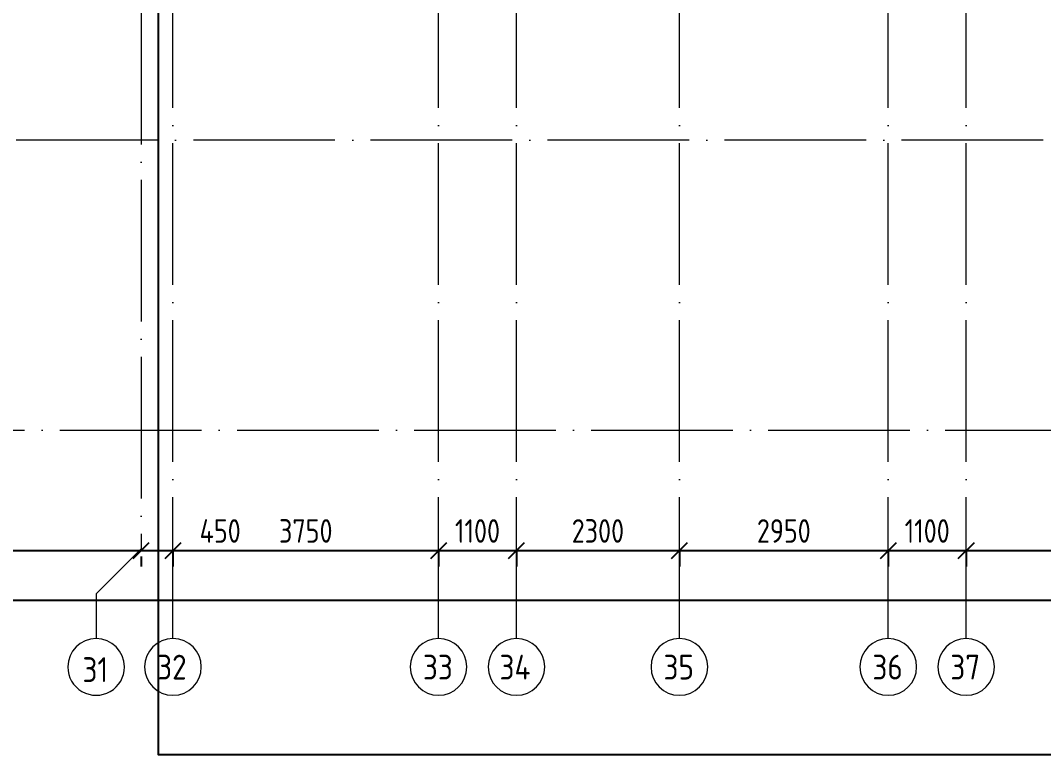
# Model space of a CAD drawing. Header units: millimetres. Extents: x -68946 to 690821, y -552984 to 293768.
# Drawn here: x 124184 to 138630, y -4557 to 5815 of the extents above; entities that cross this region are included whole.
import ezdxf

# ---------------------------------------------------------------- set-up
doc = ezdxf.new("R2010")
doc.units = ezdxf.units.MM
doc.linetypes.add('ADSK_Линия сетки', pattern=[2500, 2000, -250, 0, -250])
doc.layers.get('Defpoints').update_dxf_attribs({"color": 250})
for name, color, linetype, lineweight in [('A-____-____-DIMS', 250, 'Continuous', 9), ('S-GRID-____-IDEN', 250, 'Continuous', 9), ('S-GRID-____-OTLN', 250, 'Continuous', 9)]:
    doc.layers.add(name, color=color, linetype=linetype, lineweight=lineweight)
doc.styles.add('GOST Common', font='', dxfattribs={"width": 0.9, "height": 350})
doc.styles.get("Standard").update_dxf_attribs({"font": 'ГОСТ тип А.ttf'})
doc.styles.get('GOST Common').set_extended_font_data('GOST Common')
doc.dimstyles.new('А3', dxfattribs={"dimtxt": 333, "dimasz": 222, "dimexe": 222, "dimexo": 111, "dimgap": 111, "dimtad": 1, "dimtoh": 1, "dimdec": 0, "dimrnd": 0.0015, "dimzin": 0, "dimdsep": 46, "dimtxsty": 'Standard', "dimblk": 'OBLIQUE', "dimcen": 0, "dimclrd": 7, "dimclre": 7, "dimclrt": 7, "dimadec": 0, "dimazin": 0, "dimtfac": 1, "dimtdec": 0, "dimtofl": 0, "dimtmove": 0, "dimatfit": 3, "dimfxl": 1, "dimtolj": 1, "dimtzin": 0, "dimarcsym": 0})

# ---------------------------------------------------------------- blocks, each defined once
blk = doc.blocks.new('Ось сетки - Круг_Ø8 мм-39983606-АР1_Маркировочный план 1 этажа С2и3')
at = {"layer": 'S-GRID-____-IDEN'}
for start, end in [(360, 180), (180, 360)]:
    blk.add_arc((0, 0), 4, start, end, dxfattribs=at)
blk = doc.blocks.new('_Oblique')
at = {"color": 0, "linetype": 'ByBlock', "lineweight": -2}
blk.add_line((-0.5, -0.5), (0.5, 0.5), dxfattribs=at)
blk = doc.blocks.new('*D2532')
at = {"layer": 'A-____-____-DIMS', "color": 7, "lineweight": -2, "transparency": 16777216}
for p, q in [((121188, -1676), (125888, -1676)), ((121188, -1687), (121188, -1898)), ((125888, -1761), (125888, -1898))]:
    blk.add_line(p, q, dxfattribs=at)
at = {"layer": 'Defpoints', "color": 0, "lineweight": 30, "transparency": 16777216}
for p in [(121188, -1576), (125888, -1650), (125888, -1676)]:
    blk.add_point(p, dxfattribs=at)
at = {"layer": 'A-____-____-DIMS', "color": 7, "lineweight": -2, "transparency": 16777216, "xscale": 222, "yscale": 222, "zscale": 222, "rotation": 180}
blk.add_blockref('_Oblique', (121188, -1676), dxfattribs=at)
at = {"layer": 'A-____-____-DIMS', "color": 7, "lineweight": -2, "transparency": 16777216, "xscale": 222, "yscale": 222, "zscale": 222}
blk.add_blockref('_Oblique', (125888, -1676), dxfattribs=at)
at = {"layer": 'A-____-____-DIMS', "color": 7, "transparency": 16777216, "insert": (123538, -1398), "char_height": 333, "width": 2.57, "attachment_point": 5}
blk.add_mtext('\\A1;4700', dxfattribs=at)
blk = doc.blocks.new('*D2533')
at = {"layer": 'A-____-____-DIMS', "color": 7, "lineweight": -2, "transparency": 16777216}
for p, q in [((125888, -1676), (126338, -1676)), ((126338, -1676), (127448, -1676)), ((126338, -1687), (126338, -1898)), ((125888, -1761), (125888, -1898))]:
    blk.add_line(p, q, dxfattribs=at)
at = {"layer": 'Defpoints', "color": 0, "lineweight": 30, "transparency": 16777216}
for p in [(126338, -1576), (125888, -1650), (126338, -1676)]:
    blk.add_point(p, dxfattribs=at)
at = {"layer": 'A-____-____-DIMS', "color": 7, "lineweight": -2, "transparency": 16777216, "xscale": 222, "yscale": 222, "zscale": 222, "rotation": 180}
blk.add_blockref('_Oblique', (125888, -1676), dxfattribs=at)
at = {"layer": 'A-____-____-DIMS', "color": 7, "lineweight": -2, "transparency": 16777216, "xscale": 222, "yscale": 222, "zscale": 222}
blk.add_blockref('_Oblique', (126338, -1676), dxfattribs=at)
at = {"layer": 'A-____-____-DIMS', "color": 7, "transparency": 16777216, "insert": (127004, -1398), "char_height": 333, "width": 1.95, "attachment_point": 5}
blk.add_mtext('\\A1;450', dxfattribs=at)
blk = doc.blocks.new('*D2534')
at = {"layer": 'A-____-____-DIMS', "color": 7, "lineweight": -2, "transparency": 16777216}
for p, q in [((126338, -1676), (130088, -1676)), ((126338, -1687), (126338, -1898)), ((130088, -1687), (130088, -1898))]:
    blk.add_line(p, q, dxfattribs=at)
at = {"layer": 'Defpoints', "color": 0, "lineweight": 30, "transparency": 16777216}
for p in [(126338, -1576), (130088, -1576), (130088, -1676)]:
    blk.add_point(p, dxfattribs=at)
at = {"layer": 'A-____-____-DIMS', "color": 7, "lineweight": -2, "transparency": 16777216, "xscale": 222, "yscale": 222, "zscale": 222, "rotation": 180}
blk.add_blockref('_Oblique', (126338, -1676), dxfattribs=at)
at = {"layer": 'A-____-____-DIMS', "color": 7, "lineweight": -2, "transparency": 16777216, "xscale": 222, "yscale": 222, "zscale": 222}
blk.add_blockref('_Oblique', (130088, -1676), dxfattribs=at)
at = {"layer": 'A-____-____-DIMS', "color": 7, "transparency": 16777216, "insert": (128213, -1398), "char_height": 333, "width": 2.48, "attachment_point": 5}
blk.add_mtext('\\A1;3750', dxfattribs=at)
blk = doc.blocks.new('*D2535')
at = {"layer": 'A-____-____-DIMS', "color": 7, "lineweight": -2, "transparency": 16777216}
for p, q in [((130088, -1676), (131188, -1676)), ((130088, -1687), (130088, -1898)), ((131188, -1687), (131188, -1898))]:
    blk.add_line(p, q, dxfattribs=at)
at = {"layer": 'Defpoints', "color": 0, "lineweight": 30, "transparency": 16777216}
for p in [(130088, -1576), (131188, -1576), (131188, -1676)]:
    blk.add_point(p, dxfattribs=at)
at = {"layer": 'A-____-____-DIMS', "color": 7, "lineweight": -2, "transparency": 16777216, "xscale": 222, "yscale": 222, "zscale": 222, "rotation": 180}
blk.add_blockref('_Oblique', (130088, -1676), dxfattribs=at)
at = {"layer": 'A-____-____-DIMS', "color": 7, "lineweight": -2, "transparency": 16777216, "xscale": 222, "yscale": 222, "zscale": 222}
blk.add_blockref('_Oblique', (131188, -1676), dxfattribs=at)
at = {"layer": 'A-____-____-DIMS', "color": 7, "transparency": 16777216, "insert": (130638, -1398), "char_height": 333, "width": 2.11, "attachment_point": 5}
blk.add_mtext('\\A1;1100', dxfattribs=at)
blk = doc.blocks.new('*D2536')
at = {"layer": 'A-____-____-DIMS', "color": 7, "lineweight": -2, "transparency": 16777216}
for p, q in [((131188, -1676), (133488, -1676)), ((131188, -1687), (131188, -1898)), ((133488, -1687), (133488, -1898))]:
    blk.add_line(p, q, dxfattribs=at)
at = {"layer": 'Defpoints', "color": 0, "lineweight": 30, "transparency": 16777216}
for p in [(131188, -1576), (133488, -1576), (133488, -1676)]:
    blk.add_point(p, dxfattribs=at)
at = {"layer": 'A-____-____-DIMS', "color": 7, "lineweight": -2, "transparency": 16777216, "xscale": 222, "yscale": 222, "zscale": 222, "rotation": 180}
blk.add_blockref('_Oblique', (131188, -1676), dxfattribs=at)
at = {"layer": 'A-____-____-DIMS', "color": 7, "lineweight": -2, "transparency": 16777216, "xscale": 222, "yscale": 222, "zscale": 222}
blk.add_blockref('_Oblique', (133488, -1676), dxfattribs=at)
at = {"layer": 'A-____-____-DIMS', "color": 7, "transparency": 16777216, "insert": (132338, -1398), "char_height": 333, "width": 2.48, "attachment_point": 5}
blk.add_mtext('\\A1;2300', dxfattribs=at)
blk = doc.blocks.new('*D2537')
at = {"layer": 'A-____-____-DIMS', "color": 7, "lineweight": -2, "transparency": 16777216}
for p, q in [((133488, -1676), (136438, -1676)), ((133488, -1687), (133488, -1898)), ((136438, -1687), (136438, -1898))]:
    blk.add_line(p, q, dxfattribs=at)
at = {"layer": 'Defpoints', "color": 0, "lineweight": 30, "transparency": 16777216}
for p in [(133488, -1576), (136438, -1576), (136438, -1676)]:
    blk.add_point(p, dxfattribs=at)
at = {"layer": 'A-____-____-DIMS', "color": 7, "lineweight": -2, "transparency": 16777216, "xscale": 222, "yscale": 222, "zscale": 222, "rotation": 180}
blk.add_blockref('_Oblique', (133488, -1676), dxfattribs=at)
at = {"layer": 'A-____-____-DIMS', "color": 7, "lineweight": -2, "transparency": 16777216, "xscale": 222, "yscale": 222, "zscale": 222}
blk.add_blockref('_Oblique', (136438, -1676), dxfattribs=at)
at = {"layer": 'A-____-____-DIMS', "color": 7, "transparency": 16777216, "insert": (134963, -1398), "char_height": 333, "width": 2.48, "attachment_point": 5}
blk.add_mtext('\\A1;2950', dxfattribs=at)
blk = doc.blocks.new('*D2538')
at = {"layer": 'A-____-____-DIMS', "color": 7, "lineweight": -2, "transparency": 16777216}
for p, q in [((136438, -1676), (137538, -1676)), ((136438, -1687), (136438, -1898)), ((137538, -1687), (137538, -1898))]:
    blk.add_line(p, q, dxfattribs=at)
at = {"layer": 'Defpoints', "color": 0, "lineweight": 30, "transparency": 16777216}
for p in [(136438, -1576), (137538, -1576), (137538, -1676)]:
    blk.add_point(p, dxfattribs=at)
at = {"layer": 'A-____-____-DIMS', "color": 7, "lineweight": -2, "transparency": 16777216, "xscale": 222, "yscale": 222, "zscale": 222, "rotation": 180}
blk.add_blockref('_Oblique', (136438, -1676), dxfattribs=at)
at = {"layer": 'A-____-____-DIMS', "color": 7, "lineweight": -2, "transparency": 16777216, "xscale": 222, "yscale": 222, "zscale": 222}
blk.add_blockref('_Oblique', (137538, -1676), dxfattribs=at)
at = {"layer": 'A-____-____-DIMS', "color": 7, "transparency": 16777216, "insert": (136988, -1398), "char_height": 333, "width": 2.11, "attachment_point": 5}
blk.add_mtext('\\A1;1100', dxfattribs=at)
blk = doc.blocks.new('*D2539')
at = {"layer": 'A-____-____-DIMS', "color": 7, "lineweight": -2, "transparency": 16777216}
for p, q in [((137538, -1676), (142988, -1676)), ((137538, -1687), (137538, -1898)), ((142988, -1687), (142988, -1898))]:
    blk.add_line(p, q, dxfattribs=at)
at = {"layer": 'Defpoints', "color": 0, "lineweight": 30, "transparency": 16777216}
for p in [(137538, -1576), (142988, -1576), (142988, -1676)]:
    blk.add_point(p, dxfattribs=at)
at = {"layer": 'A-____-____-DIMS', "color": 7, "lineweight": -2, "transparency": 16777216, "xscale": 222, "yscale": 222, "zscale": 222, "rotation": 180}
blk.add_blockref('_Oblique', (137538, -1676), dxfattribs=at)
at = {"layer": 'A-____-____-DIMS', "color": 7, "lineweight": -2, "transparency": 16777216, "xscale": 222, "yscale": 222, "zscale": 222}
blk.add_blockref('_Oblique', (142988, -1676), dxfattribs=at)
at = {"layer": 'A-____-____-DIMS', "color": 7, "transparency": 16777216, "insert": (140263, -1398), "char_height": 333, "width": 2.57, "attachment_point": 5}
blk.add_mtext('\\A1;5450', dxfattribs=at)
blk = doc.blocks.new('*D2546')
at = {"layer": 'A-____-____-DIMS', "color": 7, "lineweight": -2, "transparency": 16777216}
for p, q in [((81438, -2376), (165038, -2376)), ((81438, -2387), (81438, -2598)), ((165038, -2387), (165038, -2598))]:
    blk.add_line(p, q, dxfattribs=at)
at = {"layer": 'Defpoints', "color": 0, "lineweight": 30, "transparency": 16777216}
for p in [(81438, -2276), (165038, -2276), (165038, -2376)]:
    blk.add_point(p, dxfattribs=at)
at = {"layer": 'A-____-____-DIMS', "color": 7, "lineweight": -2, "transparency": 16777216, "xscale": 222, "yscale": 222, "zscale": 222, "rotation": 180}
blk.add_blockref('_Oblique', (81438, -2376), dxfattribs=at)
at = {"layer": 'A-____-____-DIMS', "color": 7, "lineweight": -2, "transparency": 16777216, "xscale": 222, "yscale": 222, "zscale": 222}
blk.add_blockref('_Oblique', (165038, -2376), dxfattribs=at)
at = {"layer": 'A-____-____-DIMS', "color": 7, "transparency": 16777216, "insert": (123238, -2098), "char_height": 333, "width": 3.1, "attachment_point": 5}
blk.add_mtext('\\A1;83600', dxfattribs=at)

msp = doc.modelspace()

# ---------------------------------------------------------------- linework, layer by layer
at = {"color": 1}
msp.add_lwpolyline([(173774.1788, 68376.857), (126127.8919, 68376.857), (126127.8919, -4557.0324), (173774.1788, -4557.0324)], close=True, dxfattribs=at)
at = {"layer": 'S-GRID-____-OTLN', "color": 18, "linetype": 'ADSK_Линия сетки', "true_color": 0x000000}
for p, q in [((125887.9138, 61063.6538), (125887.9138, -1649.5356)), ((130087.9138, -2919.5356), (130087.9138, 61063.6538)), ((131187.9138, -2919.5356), (131187.9138, 61063.6538)), ((133487.9138, -2919.5356), (133487.9138, 61063.6538)), ((136437.9138, -2919.5356), (136437.9138, 61063.6538)), ((137537.9138, -2919.5356), (137537.9138, 61063.6538)), ((126337.9138, -2919.5356), (126337.9138, 59793.6538)), ((168626.8279, 4125), (111607.9138, 4125)), ((77240.3519, 25), (168626.8279, 25))]:
    msp.add_line(p, q, dxfattribs=at)
at = {"layer": 'S-GRID-____-OTLN', "color": 18, "true_color": 0x000000}
for p, q in [((125887.9138, -1649.5356), (125252.9138, -2284.5356)), ((125252.9138, -2284.5356), (125252.9138, -2919.5356))]:
    msp.add_line(p, q, dxfattribs=at)

# ---------------------------------------------------------------- block references
at = {"layer": 'S-GRID-____-IDEN', "color": 18, "true_color": 0x000000, "xscale": 99.99999999999993, "yscale": 99.99999999999993, "zscale": 99.99999999999993, "rotation": 180}
msp.add_blockref('Ось сетки - Круг_Ø8 мм-39983606-АР1_Маркировочный план 1 этажа С2и3', (125252.9138, -3319.5356), dxfattribs=at)
at = {"layer": 'S-GRID-____-IDEN', "color": 18, "true_color": 0x000000, "xscale": 99.99999999999993, "yscale": 99.99999999999993, "zscale": 99.99999999999993}
for p in [(126337.9138, -3319.5356), (130087.9138, -3319.5356), (131187.9138, -3319.5356), (133487.9138, -3319.5356), (136437.9138, -3319.5356), (137537.9138, -3319.5356)]:
    msp.add_blockref('Ось сетки - Круг_Ø8 мм-39983606-АР1_Маркировочный план 1 этажа С2и3', p, dxfattribs=at)

# ---------------------------------------------------------------- texts
at = {"layer": 'S-GRID-____-IDEN', "color": 18, "true_color": 0x000000, "char_height": 350, "attachment_point": 1, "style": 'GOST Common'}
for s, insert, width in [('32', (126113.8832, -3147.0022), 541.139062), ('33', (129867.0332, -3147.0022), 533.923875), ('34', (130949.0332, -3147.0022), 577.215), ('35', (133263.8832, -3147.0022), 541.139062), ('36', (136213.8832, -3147.0022), 541.139062), ('37', (137313.8832, -3147.0022), 541.139062), ('31', (125059.7945, -3182.2564), 454.556812)]:
    msp.add_mtext(s, dxfattribs=dict(at, insert=insert, width=width))

# ---------------------------------------------------------------- dimensions: what is measured, and where the dimension line sits
at = {"layer": 'A-____-____-DIMS', "color": 18, "true_color": 0x000000}
for base, p1, p2, picture, middle in [((125887.9138, -1675.6151), (121187.9138, -1575.6302), (125887.9138, -1649.5356), '*D2532', (123537.9138, -1398.1151)), ((126337.9138, -1675.6151), (125887.9138, -1649.5356), (126337.9138, -1575.6302), '*D2533', (127003.9138, -1398.1151)), ((130087.9138, -1675.6151), (126337.9138, -1575.6302), (130087.9138, -1575.6302), '*D2534', (128212.9138, -1398.1151)), ((131187.9138, -1675.6151), (130087.9138, -1575.6302), (131187.9138, -1575.6302), '*D2535', (130637.9138, -1398.1151)), ((133487.9138, -1675.6151), (131187.9138, -1575.6302), (133487.9138, -1575.6302), '*D2536', (132337.9138, -1398.1151)), ((136437.9138, -1675.6151), (133487.9138, -1575.6302), (136437.9138, -1575.6302), '*D2537', (134962.9138, -1398.1151)), ((137537.9138, -1675.6151), (136437.9138, -1575.6302), (137537.9138, -1575.6302), '*D2538', (136987.9138, -1398.1151)), ((142987.9138, -1675.6151), (137537.9138, -1575.6302), (142987.9138, -1575.6302), '*D2539', (140262.9138, -1398.1151)), ((165037.9138, -2375.6151), (81437.9138, -2275.6302), (165037.9138, -2275.6302), '*D2546', (123237.9138, -2098.1151))]:
    dim = msp.add_linear_dim(base=base, p1=p1, p2=p2, dimstyle='А3', dxfattribs=at)
    dim.commit()
    dim.dimension.update_dxf_attribs({"geometry": picture, "text_midpoint": middle})

doc.saveas('drawing.dxf')
